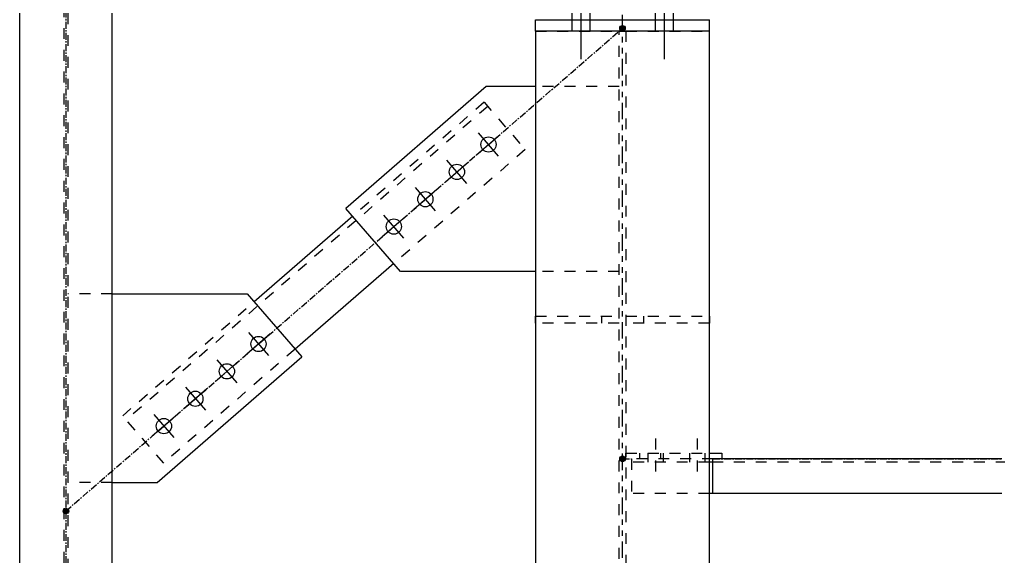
# Model space of a CAD drawing. Header units: inches. Extents: x 209270 to 234360, y -180214 to -150194.
# Drawn here: x 224512 to 225919, y -159304 to -158533 of the extents above; entities that cross this region are included whole.
import ezdxf

# ---------------------------------------------------------------- set-up
doc = ezdxf.new("R2010")
doc.units = ezdxf.units.IN
doc.header["$LTSCALE"] = 10
doc.header["$MEASUREMENT"] = 0
for name, pattern in [('CENTER', [2, 1.25, -0.25, 0.25, -0.25]), ('DXK_LINE_DOT2', [3.9198, 1.9599, -1.9599]), ('DXK_LINE_DOT5', [7.8785, 2.979, -0.9799, 0.9799, -0.9799, 0.9799, -0.9799])]:
    doc.linetypes.add(name, pattern=pattern)
doc.layers.get('0').update_dxf_attribs({"color": 1})
for name, color, linetype in [('_BLUE_0', 5, 'Continuous'), ('_BLUE_1', 5, 'Continuous'), ('_BLUE_2', 5, 'Continuous'), ('_BLUE_4', 5, 'Continuous')]:
    doc.layers.add(name, color=color, linetype=linetype)

# ---------------------------------------------------------------- blocks, each defined once
blk = doc.blocks.new('GridLine-116860372-116903 - 114867')
at = {"layer": '_BLUE_2', "linetype": 'DXK_LINE_DOT5'}
blk.add_line((20200.6, 12454.5), (20200.6, 27661.7), dxfattribs=at)
blk = doc.blocks.new('Part-116860372-114976 - 114867')
at = {"layer": '_BLUE_4', "linetype": 'Continuous'}
for points in [[(19200.6, 21315.8, -1), (19200.6, 21325.8, -1)], [(19200.6, 19065.8, -1), (19200.6, 19075.8, -1)]]:
    blk.add_hatch(color=256, dxfattribs=at).paths.add_polyline_path(points)
at = {"layer": '_BLUE_1', "linetype": 'DXK_LINE_DOT2'}
for p, q in [((19197, 21307.3), (19197, 21204.8)), ((19204.1, 21307.3), (19197, 21307.3)), ((19204.1, 21307.3), (19204.1, 21237.6)), ((19204.1, 21231.3), (19204.1, 19233.3)), ((19197, 21204.8), (19197, 19233.3)), ((19117.3, 19227.1), (19117.3, 19087.1)), ((19197, 19227.1), (19197, 19087.1)), ((19204.1, 19227.1), (19204.1, 19087.1)), ((19283.8, 19227.1), (19283.8, 19087.1)), ((19283.8, 19087.1), (19117.3, 19087.1))]:
    blk.add_line(p, q, dxfattribs=at)
at = {"layer": '_BLUE_2', "linetype": 'Continuous'}
for p, q in [((19117.3, 21231.3), (19117.3, 19227.1)), ((19283.8, 21231.3), (19117.3, 21231.3)), ((19197, 21237.6), (19197, 21231.3)), ((19204.1, 21237.6), (19204.1, 21231.3)), ((19283.8, 19227.1), (19283.8, 21231.3)), ((19283.8, 19233.3), (19117.3, 19233.3)), ((19197, 19233.3), (19197, 19227.1)), ((19204.1, 19233.3), (19204.1, 19227.1))]:
    blk.add_line(p, q, dxfattribs=at)
at = {"layer": '_BLUE_4', "linetype": 'CENTER'}
blk.add_line((19200.6, 21320.8), (19200.6, 19070.8), dxfattribs=at)
at = {"layer": '_BLUE_4', "linetype": 'Continuous'}
for centre in [(19200.6, 21320.8), (19200.6, 19070.8)]:
    blk.add_circle(centre, 5, dxfattribs=at)
blk = doc.blocks.new('Part-116860372-115048 - 114867')
at = {"layer": '_BLUE_4', "linetype": 'Continuous'}
for points in [[(20200.6, 20190.8, -1), (20200.6, 20200.8, -1)], [(21450.6, 20190.8, -1), (21450.6, 20200.8, -1)]]:
    blk.add_hatch(color=256, dxfattribs=at).paths.add_polyline_path(points)
at = {"layer": '_BLUE_1', "linetype": 'DXK_LINE_DOT2'}
for p, q in [((20216.8, 20195.8), (20216.8, 20133.3)), ((20363.1, 20195.8), (20216.8, 20195.8)), ((20356.8, 20189.6), (20216.8, 20189.6)), ((21361.1, 20189.6), (20363.1, 20189.6)), ((21069.3, 20195.8), (20881.8, 20195.8)), ((21361.1, 20195.8), (21437, 20195.8)), ((21437, 20189.6), (21367.3, 20189.6)), ((21437, 20195.8), (21437, 20133.3)), ((20356.8, 20133.3), (20216.8, 20133.3)), ((21069.3, 20133.3), (20881.8, 20133.3)), ((21437, 20133.3), (21361.1, 20133.3))]:
    blk.add_line(p, q, dxfattribs=at)
at = {"layer": '_BLUE_2', "linetype": 'Continuous'}
for p, q in [((20363.1, 20189.6), (20356.8, 20189.6)), ((20881.8, 20195.8), (20363.1, 20195.8)), ((20363.1, 20133.3), (20363.1, 20195.8)), ((21361.1, 20195.8), (21069.3, 20195.8)), ((21361.1, 20195.8), (21361.1, 20133.3)), ((21367.3, 20189.6), (21361.1, 20189.6)), ((20881.8, 20133.3), (20356.8, 20133.3)), ((21367.3, 20133.3), (21069.3, 20133.3))]:
    blk.add_line(p, q, dxfattribs=at)
at = {"layer": '_BLUE_4', "linetype": 'CENTER'}
for p, q in [((20200.6, 20195.8), (20216.8, 20195.8)), ((20363.1, 20195.8), (20881.8, 20195.8)), ((21069.3, 20195.8), (21361.1, 20195.8)), ((21437, 20195.8), (21450.6, 20195.8))]:
    blk.add_line(p, q, dxfattribs=at)
at = {"layer": '_BLUE_4', "linetype": 'Continuous'}
for centre in [(20200.6, 20195.8), (21450.6, 20195.8)]:
    blk.add_circle(centre, 5, dxfattribs=at)
blk = doc.blocks.new('Part-116860372-115108 - 114867')
at = {"layer": '_BLUE_4', "linetype": 'Continuous'}
for points in [[(20200.6, 20964.1, -1), (20200.6, 20974.1, -1)], [(19200.6, 20097.1, -1), (19200.6, 20107.1, -1)]]:
    blk.add_hatch(color=256, dxfattribs=at).paths.add_polyline_path(points)
at = {"layer": '_BLUE_1', "linetype": 'DXK_LINE_DOT2'}
for p, q in [((19958.4, 20828.7), (19309.1, 20265.7)), ((19951.9, 20836.2), (19715.8, 20631.5)), ((19951.9, 20836.2), (20025.6, 20751.2)), ((20025.6, 20751.2), (19789.5, 20546.5)), ((19302.6, 20273.2), (19538.7, 20478)), ((19612.4, 20393), (19376.3, 20188.3)), ((19376.3, 20188.3), (19302.6, 20273.2))]:
    blk.add_line(p, q, dxfattribs=at)
at = {"layer": '_BLUE_2', "linetype": 'Continuous'}
for p, q in [((19715.8, 20631.5), (19538.7, 20478)), ((19789.5, 20546.5), (19612.4, 20393))]:
    blk.add_line(p, q, dxfattribs=at)
at = {"layer": '_BLUE_4', "linetype": 'CENTER'}
blk.add_line((19200.6, 20102.1), (20200.6, 20969.1), dxfattribs=at)
at = {"layer": '_BLUE_4', "linetype": 'Continuous'}
for centre in [(20200.6, 20969.1), (19200.6, 20102.1)]:
    blk.add_circle(centre, 5, dxfattribs=at)
blk = doc.blocks.new('Part-116860372-115921 - 114867')
at = {"layer": '_BLUE_1', "linetype": 'DXK_LINE_DOT2'}
for p, q in [((20206.8, 20195.8), (20206.8, 20205.8)), ((20206.8, 20205.8), (20356.8, 20205.8)), ((20231.8, 20195.8), (20231.8, 20205.8)), ((20269.3, 20195.8), (20269.3, 20205.8))]:
    blk.add_line(p, q, dxfattribs=at)
at = {"layer": '_BLUE_2', "linetype": 'Continuous'}
for p, q in [((20356.8, 20205.8), (20379.3, 20205.8)), ((20363.1, 20195.8), (20356.8, 20195.8)), ((20379.3, 20205.8), (20379.3, 20195.8))]:
    blk.add_line(p, q, dxfattribs=at)
blk = doc.blocks.new('Part-116860372-115115 - 114867')
at = {"layer": '_BLUE_2', "linetype": 'Continuous'}
for p, q in [((20356.8, 20964.1), (20044.3, 20964.1)), ((20044.3, 20964.1), (20044.3, 12960.8)), ((20356.8, 12960.8), (20356.8, 20964.1))]:
    blk.add_line(p, q, dxfattribs=at)
blk = doc.blocks.new('Part-116860372-115117 - 114867')
at = {"layer": '_BLUE_1', "linetype": 'DXK_LINE_DOT2'}
for p, q in [((20194.3, 20964.1), (20206.8, 20964.1)), ((20194.3, 12960.8), (20194.3, 20964.1)), ((20206.8, 20964.1), (20206.8, 12960.8))]:
    blk.add_line(p, q, dxfattribs=at)
blk = doc.blocks.new('Part-116860372-116367 - 114867')
at = {"layer": '_BLUE_1', "linetype": 'DXK_LINE_DOT2'}
for p, q in [((20044.3, 20439.6), (20044.3, 20452.1)), ((20044.3, 20452.1), (20194.3, 20452.1)), ((20194.3, 20439.6), (20044.3, 20439.6)), ((20163.1, 20452.1), (20163.1, 20439.6))]:
    blk.add_line(p, q, dxfattribs=at)
blk = doc.blocks.new('Part-116860372-115874 - 114867')
at = {"layer": '_BLUE_1', "linetype": 'DXK_LINE_DOT2'}
for p, q in [((20044.3, 20964.1), (20194.3, 20964.1)), ((20206.8, 20964.1), (20356.8, 20964.1))]:
    blk.add_line(p, q, dxfattribs=at)
at = {"layer": '_BLUE_2', "linetype": 'Continuous'}
for p, q in [((20044.3, 20964.1), (20044.3, 20984.1)), ((20044.3, 20984.1), (20356.8, 20984.1)), ((20356.8, 20964.1), (20356.8, 20984.1))]:
    blk.add_line(p, q, dxfattribs=at)
blk = doc.blocks.new('Part-116860372-116246 - 114867')
at = {"layer": '_BLUE_1', "linetype": 'DXK_LINE_DOT2'}
for p, q in [((20194.3, 20864.4), (20044.3, 20864.4)), ((20194.3, 20532.4), (20044.3, 20532.4))]:
    blk.add_line(p, q, dxfattribs=at)
at = {"layer": '_BLUE_2', "linetype": 'Continuous'}
for p, q in [((19955.7, 20864.4), (19703.5, 20645.7)), ((20044.3, 20864.4), (19955.7, 20864.4)), ((19801.8, 20532.4), (19703.5, 20645.7)), ((20044.3, 20532.4), (19801.8, 20532.4))]:
    blk.add_line(p, q, dxfattribs=at)
blk = doc.blocks.new('Bolt-116860372-115922 - 114867')
at = {"layer": '_BLUE_1', "linetype": 'DXK_LINE_DOT2'}
for p, q in [((20260.6, 20173.3), (20260.6, 20245.8)), ((20335.6, 20173.3), (20335.6, 20245.8)), ((20246.8, 20195.8), (20246.8, 20205.8)), ((20246.8, 20189.6), (20246.8, 20195.8)), ((20274.3, 20195.8), (20274.3, 20205.8)), ((20274.3, 20189.6), (20274.3, 20195.8)), ((20321.8, 20195.8), (20321.8, 20205.8)), ((20321.8, 20189.6), (20321.8, 20195.8)), ((20349.3, 20195.8), (20349.3, 20205.8)), ((20349.3, 20189.6), (20349.3, 20195.8))]:
    blk.add_line(p, q, dxfattribs=at)
blk = doc.blocks.new('Bolt-116860372-115875 - 114867')
at = {"layer": '_BLUE_2', "linetype": 'Continuous'}
for p, q in [((20125.6, 21025.9), (20125.6, 20913.4)), ((20125.6, 21025.9), (20125.6, 20913.4)), ((20125.6, 21025.9), (20125.6, 20913.4)), ((20125.6, 21025.9), (20125.6, 20913.4)), ((20125.6, 21025.9), (20125.6, 20913.4)), ((20125.6, 21025.9), (20125.6, 20913.4)), ((20125.6, 21025.9), (20125.6, 20913.4)), ((20125.6, 21025.9), (20125.6, 20913.4)), ((20125.6, 21025.9), (20125.6, 20913.4)), ((20125.6, 21025.9), (20125.6, 20913.4)), ((20275.6, 21025.9), (20275.6, 20913.4)), ((20275.6, 21025.9), (20275.6, 20913.4)), ((20275.6, 21025.9), (20275.6, 20913.4)), ((20275.6, 21025.9), (20275.6, 20913.4)), ((20275.6, 21025.9), (20275.6, 20913.4)), ((20275.6, 21025.9), (20275.6, 20913.4)), ((20275.6, 21025.9), (20275.6, 20913.4)), ((20275.6, 21025.9), (20275.6, 20913.4)), ((20275.6, 21025.9), (20275.6, 20913.4)), ((20275.6, 21025.9), (20275.6, 20913.4)), ((20109.3, 21007.1), (20109.3, 20985.4)), ((20109.3, 21007.1), (20109.3, 20985.4)), ((20109.3, 21007.1), (20109.3, 20985.4)), ((20109.3, 21007.1), (20109.3, 20985.4)), ((20109.3, 21007.1), (20109.3, 20985.4)), ((20109.3, 21007.1), (20109.3, 20985.4)), ((20109.3, 21007.1), (20109.3, 20985.4)), ((20109.3, 21007.1), (20109.3, 20985.4)), ((20109.3, 21007.1), (20109.3, 20985.4)), ((20109.3, 21007.1), (20109.3, 20985.4)), ((20141.8, 21007.1), (20141.8, 20985.4)), ((20141.8, 21007.1), (20141.8, 20985.4)), ((20141.8, 21007.1), (20141.8, 20985.4)), ((20141.8, 21007.1), (20141.8, 20985.4)), ((20141.8, 21007.1), (20141.8, 20985.4)), ((20141.8, 21007.1), (20141.8, 20985.4)), ((20141.8, 21007.1), (20141.8, 20985.4)), ((20141.8, 21007.1), (20141.8, 20985.4)), ((20141.8, 21007.1), (20141.8, 20985.4)), ((20141.8, 21007.1), (20141.8, 20985.4)), ((20259.3, 21007.1), (20259.3, 20985.4)), ((20259.3, 21007.1), (20259.3, 20985.4)), ((20259.3, 21007.1), (20259.3, 20985.4)), ((20259.3, 21007.1), (20259.3, 20985.4)), ((20259.3, 21007.1), (20259.3, 20985.4)), ((20259.3, 21007.1), (20259.3, 20985.4)), ((20259.3, 21007.1), (20259.3, 20985.4)), ((20259.3, 21007.1), (20259.3, 20985.4)), ((20259.3, 21007.1), (20259.3, 20985.4)), ((20259.3, 21007.1), (20259.3, 20985.4)), ((20291.8, 21007.1), (20291.8, 20985.4)), ((20291.8, 21007.1), (20291.8, 20985.4)), ((20291.8, 21007.1), (20291.8, 20985.4)), ((20291.8, 21007.1), (20291.8, 20985.4)), ((20291.8, 21007.1), (20291.8, 20985.4)), ((20291.8, 21007.1), (20291.8, 20985.4)), ((20291.8, 21007.1), (20291.8, 20985.4)), ((20291.8, 21007.1), (20291.8, 20985.4)), ((20291.8, 21007.1), (20291.8, 20985.4)), ((20291.8, 21007.1), (20291.8, 20985.4)), ((20109.3, 20984.1), (20109.3, 20964.1)), ((20109.3, 20984.1), (20109.3, 20964.1)), ((20109.3, 20984.1), (20109.3, 20964.1)), ((20109.3, 20984.1), (20109.3, 20964.1)), ((20109.3, 20984.1), (20109.3, 20964.1)), ((20109.3, 20984.1), (20109.3, 20964.1)), ((20109.3, 20984.1), (20109.3, 20964.1)), ((20109.3, 20984.1), (20109.3, 20964.1)), ((20109.3, 20984.1), (20109.3, 20964.1)), ((20109.3, 20984.1), (20109.3, 20964.1)), ((20141.8, 20984.1), (20141.8, 20964.1)), ((20141.8, 20984.1), (20141.8, 20964.1)), ((20141.8, 20984.1), (20141.8, 20964.1)), ((20141.8, 20984.1), (20141.8, 20964.1)), ((20141.8, 20984.1), (20141.8, 20964.1)), ((20141.8, 20984.1), (20141.8, 20964.1)), ((20141.8, 20984.1), (20141.8, 20964.1)), ((20141.8, 20984.1), (20141.8, 20964.1)), ((20141.8, 20984.1), (20141.8, 20964.1)), ((20141.8, 20984.1), (20141.8, 20964.1)), ((20259.3, 20984.1), (20259.3, 20964.1)), ((20259.3, 20984.1), (20259.3, 20964.1)), ((20259.3, 20984.1), (20259.3, 20964.1)), ((20259.3, 20984.1), (20259.3, 20964.1)), ((20259.3, 20984.1), (20259.3, 20964.1)), ((20259.3, 20984.1), (20259.3, 20964.1)), ((20259.3, 20984.1), (20259.3, 20964.1)), ((20259.3, 20984.1), (20259.3, 20964.1)), ((20259.3, 20984.1), (20259.3, 20964.1)), ((20259.3, 20984.1), (20259.3, 20964.1)), ((20291.8, 20984.1), (20291.8, 20964.1)), ((20291.8, 20984.1), (20291.8, 20964.1)), ((20291.8, 20984.1), (20291.8, 20964.1)), ((20291.8, 20984.1), (20291.8, 20964.1)), ((20291.8, 20984.1), (20291.8, 20964.1)), ((20291.8, 20984.1), (20291.8, 20964.1)), ((20291.8, 20984.1), (20291.8, 20964.1)), ((20291.8, 20984.1), (20291.8, 20964.1)), ((20291.8, 20984.1), (20291.8, 20964.1)), ((20291.8, 20984.1), (20291.8, 20964.1))]:
    blk.add_line(p, q, dxfattribs=at)
blk = doc.blocks.new('Bolt-116860372-116247 - 114867')
at = {"layer": '_BLUE_2', "linetype": 'Continuous'}
for p, q in [((19939, 20742.3), (19980.5, 20778.4)), ((19977.8, 20739.6), (19941.7, 20781.1)), ((19882.3, 20693.2), (19923.9, 20729.2)), ((19921.1, 20690.4), (19885.1, 20732)), ((19864.4, 20641.3), (19828.4, 20682.9)), ((19825.7, 20644.1), (19867.2, 20680.1)), ((19769, 20594.9), (19810.5, 20631)), ((19807.8, 20592.2), (19771.8, 20633.7))]:
    blk.add_line(p, q, dxfattribs=at)
for centre in [(19959.8, 20760.4), (19903.1, 20711.2), (19846.4, 20662.1), (19789.8, 20613)]:
    blk.add_circle(centre, 13.7, dxfattribs=at)
blk = doc.blocks.new('Part-116860372-116249 - 114867')
at = {"layer": '_BLUE_1', "linetype": 'DXK_LINE_DOT2'}
for p, q in [((19283.8, 20492.1), (19204.1, 20492.1)), ((19283.8, 20153.1), (19204.1, 20153.1))]:
    blk.add_line(p, q, dxfattribs=at)
at = {"layer": '_BLUE_2', "linetype": 'Continuous'}
for p, q in [((19283.8, 20492.1), (19526.4, 20492.1)), ((19526.4, 20492.1), (19624.7, 20378.8)), ((19364.3, 20153.1), (19624.7, 20378.8)), ((19283.8, 20153.1), (19364.3, 20153.1))]:
    blk.add_line(p, q, dxfattribs=at)
blk = doc.blocks.new('Bolt-116860372-116250 - 114867')
at = {"layer": '_BLUE_2', "linetype": 'Continuous'}
for p, q in [((19567.3, 20420.1), (19525.8, 20384.1)), ((19528.6, 20422.9), (19564.6, 20381.3)), ((19510.7, 20371), (19469.1, 20334.9)), ((19471.9, 20373.7), (19507.9, 20332.2)), ((19454, 20321.8), (19412.5, 20285.8)), ((19415.2, 20324.6), (19451.3, 20283)), ((19397.4, 20272.7), (19355.8, 20236.7)), ((19358.6, 20275.5), (19394.6, 20233.9))]:
    blk.add_line(p, q, dxfattribs=at)
for centre in [(19546.6, 20402.1), (19489.9, 20353), (19433.2, 20303.8), (19376.6, 20254.7)]:
    blk.add_circle(centre, 13.7, dxfattribs=at)
blk = doc.blocks.new('Part-116860372-116366 - 114867')
at = {"layer": '_BLUE_1', "linetype": 'DXK_LINE_DOT2'}
for p, q in [((20206.8, 20452.1), (20356.8, 20452.1)), ((20356.8, 20439.6), (20206.8, 20439.6)), ((20238.1, 20452.1), (20238.1, 20439.6)), ((20356.8, 20452.1), (20356.8, 20439.6))]:
    blk.add_line(p, q, dxfattribs=at)
blk = doc.blocks.new('Part-116860372-157427 - 114867')
at = {"layer": '_BLUE_1', "linetype": 'DXK_LINE_DOT2'}
for p, q in [((20044.3, 20964.1), (20044.3, 20452.1)), ((20356.8, 20452.1), (20356.8, 20964.1)), ((20044.3, 20439.6), (20044.3, 19702.1)), ((20356.8, 19702.1), (20356.8, 20439.6))]:
    blk.add_line(p, q, dxfattribs=at)
blk = doc.blocks.new('STR_DRAWING')
at = {"layer": '_BLUE_0', "xscale": 0.8, "yscale": 0.8, "zscale": 0.8}
for name in ['GridLine-116860372-116903 - 114867', 'Part-116860372-114976 - 114867', 'Bolt-116860372-115875 - 114867', 'Part-116860372-115874 - 114867', 'Part-116860372-115108 - 114867', 'Part-116860372-115115 - 114867', 'Part-116860372-157427 - 114867', 'Part-116860372-115117 - 114867', 'Part-116860372-116246 - 114867', 'Bolt-116860372-116247 - 114867', 'Part-116860372-116249 - 114867', 'Part-116860372-116367 - 114867', 'Part-116860372-116366 - 114867', 'Bolt-116860372-116250 - 114867', 'Bolt-116860372-115922 - 114867', 'Part-116860372-115921 - 114867', 'Part-116860372-115048 - 114867']:
    blk.add_blockref(name, (971.5, 4264.2), dxfattribs=at)

msp = doc.modelspace()

# ---------------------------------------------------------------- block references
msp.add_blockref('STR_DRAWING', (208247, -179585))

doc.saveas('drawing.dxf')
